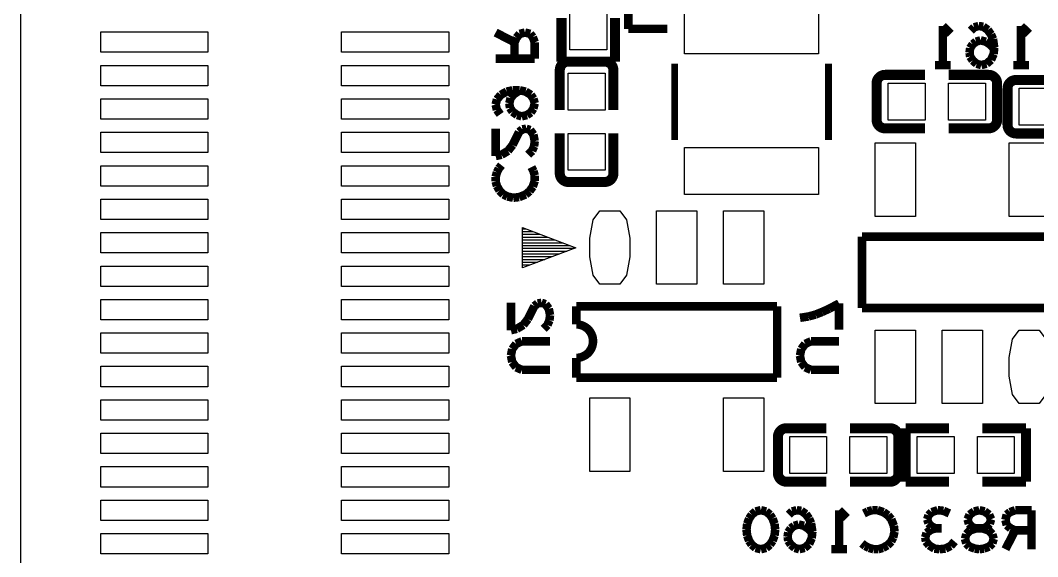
# Model space of a CAD drawing. Extents: x 175.8 to 218.8, y 273.2 to 311.2.
# Drawn here: x 175.81 to 191.01, y 291.28 to 299.3 of the extents above; entities that cross this region are included whole.
import ezdxf

# ---------------------------------------------------------------- set-up
doc = ezdxf.new("R2010")
doc.units = 0
doc.layers.add('MA_DETAILS', color=254, linetype='CONTINUOUS')

# ---------------------------------------------------------------- blocks, each defined once
blk = doc.blocks.new('FIGURE_SQUARE')
blk.add_lwpolyline([(-0.5, -0.5), (-0.5, 0.5), (0.5, 0.5), (0.5, -0.5)], close=True)
blk = doc.blocks.new('FIGURE_OBLONG')
blk.add_lwpolyline([(-0.5, -0.125), (-0.5, 0.125), (-0.416, 0.375), (-0.25, 0.5), (0.25, 0.5), (0.416, 0.375), (0.5, 0.125), (0.5, -0.125), (0.416, -0.375), (0.25, -0.5), (-0.25, -0.5), (-0.416, -0.375)], close=True)

msp = doc.modelspace()

# ---------------------------------------------------------------- linework, layer by layer
at = {"layer": 'MA_DETAILS'}
for points in [[(175.807624, 309.666132), (175.807624, 274.216622)], [(183.308244, 296.19575), (184.108344, 295.895776)], [(183.308244, 295.595802), (183.308244, 296.19575)], [(183.308244, 296.17924), (183.352186, 296.17924)], [(183.308244, 296.137584), (183.463184, 296.137584)], [(183.308244, 296.095928), (183.574436, 296.095928)], [(183.308244, 296.054272), (183.685434, 296.054272)], [(183.308244, 296.012616), (183.796686, 296.012616)], [(183.308244, 295.97096), (183.907684, 295.97096)], [(183.308244, 295.929304), (184.018682, 295.929304)], [(184.108344, 295.895776), (183.308244, 295.595802)], [(183.308244, 295.887648), (184.086754, 295.887648)], [(183.308244, 295.845992), (183.975756, 295.845992)], [(183.308244, 295.804336), (183.864504, 295.804336)], [(183.308244, 295.76268), (183.753506, 295.76268)], [(183.308244, 295.721024), (183.642254, 295.721024)], [(183.308244, 295.679368), (183.531256, 295.679368)], [(183.308244, 295.637712), (183.420258, 295.637712)], [(183.308244, 295.596056), (183.309006, 295.596056)]]:
    msp.add_lwpolyline(points, dxfattribs=at)
for points, const_width in [([(184.889394, 299.168058), (184.889394, 299.557694)], 0.127), ([(183.892444, 299.32884), (183.892444, 298.678854)], 0.150114), ([(184.692544, 298.678854), (184.692544, 299.32884)], 0.150114), ([(189.58814, 299.210476), (189.70498, 299.093636)], 0.127), ([(189.58814, 298.626276), (189.58814, 299.210476)], 0.127), ([(190.055754, 299.190918), (190.006986, 299.142404)], 0.127), ([(190.123826, 299.210476), (190.055754, 299.190918)], 0.127), ([(190.192152, 299.200824), (190.123826, 299.210476)], 0.127), ([(190.260224, 299.152056), (190.192152, 299.200824)], 0.127), ([(190.757048, 299.210476), (190.873888, 299.093636)], 0.127), ([(190.757048, 298.626276), (190.757048, 299.210476)], 0.127), ([(183.190642, 298.96689), (182.908194, 299.11294)], 0.127), ([(183.219852, 299.034962), (183.190642, 298.96689)], 0.127), ([(183.268366, 299.093382), (183.219852, 299.034962)], 0.127), ([(183.346344, 299.11294), (183.268366, 299.093382)], 0.127), ([(183.424322, 299.093382), (183.346344, 299.11294)], 0.127), ([(183.463184, 299.044614), (183.424322, 299.093382)], 0.127), ([(183.492394, 298.96689), (183.463184, 299.044614)], 0.127), ([(185.473594, 299.168058), (184.889394, 299.168058)], 0.127), ([(190.308992, 299.083984), (190.260224, 299.152056)], 0.127), ([(190.338202, 299.015658), (190.308992, 299.083984)], 0.127), ([(183.190642, 298.96689), (183.190642, 298.723304)], 0.127), ([(183.492394, 298.723304), (183.492394, 298.96689)], 0.127), ([(190.036196, 298.937934), (189.997334, 298.879514)], 0.127), ([(190.084964, 298.976796), (190.036196, 298.937934)], 0.127), ([(190.153036, 298.996354), (190.084964, 298.976796)], 0.127), ([(190.231014, 298.976796), (190.153036, 298.996354)], 0.127), ([(190.289434, 298.937934), (190.231014, 298.976796)], 0.127), ([(190.357506, 298.869608), (190.289434, 298.937934)], 0.127), ([(190.357506, 298.889166), (190.338202, 299.015658)], 0.127), ([(190.347854, 298.791884), (190.357506, 298.889166)], 0.127), ([(189.997334, 298.879514), (189.987682, 298.811188)], 0.127), ([(189.987682, 298.811188), (189.997334, 298.752768)], 0.127), ([(189.997334, 298.752768), (190.036196, 298.694348)], 0.127), ([(190.308992, 298.704254), (190.347854, 298.791884)], 0.127), ([(182.908194, 298.723304), (183.492394, 298.723304)], 0.127), ([(183.892444, 298.678854), (184.692544, 298.678854)], 0.150114), ([(184.540144, 298.678854), (183.99379, 298.678854)], 0.150114), ([(185.580782, 297.508422), (185.580782, 298.649136)], 0.100076), ([(187.881006, 297.508422), (187.881006, 298.649136)], 0.100076), ([(189.70498, 298.626276), (189.4713, 298.626276)], 0.127), ([(190.036196, 298.694348), (190.094616, 298.645834)], 0.127), ([(190.094616, 298.645834), (190.162942, 298.626276)], 0.127), ([(190.162942, 298.626276), (190.240666, 298.645834)], 0.127), ([(190.240666, 298.645834), (190.308992, 298.704254)], 0.127), ([(190.873888, 298.626276), (190.640208, 298.626276)], 0.127), ([(183.86679, 298.551854), (183.86679, 297.954192)], 0.150114), ([(184.667144, 298.551854), (184.667144, 297.954192)], 0.150114), ([(188.726572, 298.48048), (189.324234, 298.48048)], 0.150114), ([(190.272416, 298.48048), (189.674754, 298.48048)], 0.150114), ([(188.599572, 298.35348), (188.599572, 297.807126)], 0.150114), ([(190.399416, 297.807126), (190.399416, 298.35348)], 0.150114), ([(190.555372, 298.277026), (190.555372, 297.730672)], 0.150114), ([(190.682372, 298.404026), (191.280034, 298.404026)], 0.150114), ([(182.927752, 298.11345), (182.986172, 298.181522)], 0.127), ([(182.986172, 298.181522), (183.073802, 298.23029)], 0.127), ([(183.073802, 298.23029), (183.161432, 298.249848)], 0.127), ([(183.112664, 298.05503), (183.132222, 298.133008)], 0.127), ([(183.132222, 298.133008), (183.180736, 298.191428)], 0.127), ([(183.161432, 298.249848), (183.268366, 298.249848)], 0.127), ([(183.180736, 298.191428), (183.268366, 298.249848)], 0.127), ([(183.268366, 298.249848), (183.355996, 298.23029)], 0.127), ([(183.355996, 298.23029), (183.433974, 298.181522)], 0.127), ([(183.433974, 298.181522), (183.472836, 298.123102)], 0.127), ([(183.472836, 298.123102), (183.492394, 298.05503)], 0.127), ([(182.908194, 298.035472), (182.927752, 298.11345)], 0.127), ([(182.927752, 297.957748), (182.908194, 298.035472)], 0.127), ([(183.122316, 297.986958), (183.112664, 298.05503)], 0.127), ([(183.161432, 297.928538), (183.122316, 297.986958)], 0.127), ([(183.472836, 297.977052), (183.433974, 297.918632)], 0.127), ([(183.492394, 298.05503), (183.472836, 297.977052)], 0.127), ([(182.976266, 297.889422), (182.927752, 297.957748)], 0.127), ([(183.229504, 297.87977), (183.161432, 297.928538)], 0.127), ([(183.297576, 297.860212), (183.229504, 297.87977)], 0.127), ([(183.375554, 297.87977), (183.297576, 297.860212)], 0.127), ([(183.433974, 297.918632), (183.375554, 297.87977)], 0.127), ([(182.908194, 297.266106), (182.908194, 297.675046)], 0.127), ([(183.307482, 297.665394), (183.258714, 297.626278)], 0.127), ([(183.365902, 297.675046), (183.307482, 297.665394)], 0.127), ([(183.424322, 297.655488), (183.365902, 297.675046)], 0.127), ([(188.726572, 297.680126), (189.324234, 297.680126)], 0.150114), ([(190.272416, 297.680126), (189.674754, 297.680126)], 0.150114), ([(183.258714, 297.626278), (183.161432, 297.431714)], 0.127), ([(183.472836, 297.587416), (183.424322, 297.655488)], 0.127), ([(183.492394, 297.490134), (183.472836, 297.587416)], 0.127), ([(183.86679, 297.00601), (183.86679, 297.603672)], 0.150114), ([(184.667144, 297.00601), (184.667144, 297.603672)], 0.150114), ([(190.682372, 297.603672), (191.280034, 297.603672)], 0.150114), ([(183.161432, 297.431714), (183.093106, 297.344084)], 0.127), ([(183.453532, 297.344084), (183.482742, 297.412156)], 0.127), ([(183.482742, 297.412156), (183.492394, 297.490134)], 0.127), ([(182.995824, 297.285664), (182.908194, 297.266106)], 0.127), ([(183.093106, 297.344084), (182.995824, 297.285664)], 0.127), ([(183.395112, 297.285664), (183.453532, 297.344084)], 0.127), ([(182.927752, 297.02252), (182.956962, 297.08094)], 0.127), ([(182.956962, 297.08094), (182.995824, 297.129454)], 0.127), ([(183.443626, 297.100244), (183.472836, 297.041824)], 0.127), ([(182.908194, 296.954194), (182.927752, 297.02252)], 0.127), ([(182.908194, 296.886122), (182.908194, 296.954194)], 0.127), ([(183.472836, 297.041824), (183.492394, 296.973752)], 0.127), ([(183.492394, 296.973752), (183.492394, 296.895774)], 0.127), ([(182.927752, 296.81805), (182.908194, 296.886122)], 0.127), ([(182.966614, 296.749724), (182.927752, 296.81805)], 0.127), ([(183.463184, 296.808144), (183.414416, 296.740072)], 0.127), ([(183.492394, 296.895774), (183.463184, 296.808144)], 0.127), ([(183.99379, 296.87901), (184.540144, 296.87901)], 0.150114), ([(183.025034, 296.691304), (182.966614, 296.749724)], 0.127), ([(183.083454, 296.662094), (183.025034, 296.691304)], 0.127), ([(183.171084, 296.64279), (183.083454, 296.662094)], 0.127), ([(183.258714, 296.652442), (183.171084, 296.64279)], 0.127), ([(183.355996, 296.691304), (183.258714, 296.652442)], 0.127), ([(183.414416, 296.740072), (183.355996, 296.691304)], 0.127), ([(191.380364, 296.061638), (188.380624, 296.061638)], 0.127), ([(188.380624, 296.061638), (188.380624, 294.993314)], 0.127), ([(183.136794, 294.66286), (183.136794, 295.0718)], 0.127), ([(183.487314, 295.023032), (183.390032, 294.828468)], 0.127), ([(183.536082, 295.062148), (183.487314, 295.023032)], 0.127), ([(183.594502, 295.0718), (183.536082, 295.062148)], 0.127), ([(183.652922, 295.052242), (183.594502, 295.0718)], 0.127), ([(183.701436, 294.98417), (183.652922, 295.052242)], 0.127), ([(183.720994, 294.886888), (183.701436, 294.98417)], 0.127), ([(187.113164, 295.020238), (184.113424, 295.020238)], 0.127), ([(184.113424, 295.020238), (184.113424, 294.748712)], 0.127), ([(187.113164, 293.951914), (187.113164, 295.020238)], 0.127), ([(187.688474, 294.89654), (187.785756, 294.935402)], 0.127), ([(187.785756, 294.935402), (187.892944, 294.98417)], 0.127), ([(187.892944, 294.98417), (188.038994, 295.062148)], 0.127), ([(188.038994, 295.062148), (188.038994, 294.672512)], 0.127), ([(188.380624, 294.993314), (191.380364, 294.993314)], 0.127), ([(183.390032, 294.828468), (183.321706, 294.740838)], 0.127), ([(183.682132, 294.740838), (183.711342, 294.80891)], 0.127), ([(183.711342, 294.80891), (183.720994, 294.886888)], 0.127), ([(187.454794, 294.847772), (187.581286, 294.86733)], 0.127), ([(187.581286, 294.86733), (187.688474, 294.89654)], 0.127), ([(183.224424, 294.682418), (183.136794, 294.66286)], 0.127), ([(183.321706, 294.740838), (183.224424, 294.682418)], 0.127), ([(183.623712, 294.682418), (183.682132, 294.740838)], 0.127), ([(183.214772, 294.458136), (183.302402, 294.496998)], 0.127), ([(183.302402, 294.496998), (183.720994, 294.496998)], 0.127), ([(187.532772, 294.458136), (187.620402, 294.496998)], 0.127), ([(187.620402, 294.496998), (188.038994, 294.496998)], 0.127), ([(183.136794, 294.282876), (183.156352, 294.380158)], 0.127), ([(183.156352, 294.380158), (183.214772, 294.458136)], 0.127), ([(187.454794, 294.282876), (187.474352, 294.380158)], 0.127), ([(187.474352, 294.380158), (187.532772, 294.458136)], 0.127), ([(183.156352, 294.185594), (183.136794, 294.282876)], 0.127), ([(183.214772, 294.107616), (183.156352, 294.185594)], 0.127), ([(184.113424, 294.24884), (184.113424, 293.951914)], 0.127), ([(187.474352, 294.185594), (187.454794, 294.282876)], 0.127), ([(187.532772, 294.107616), (187.474352, 294.185594)], 0.127), ([(183.302402, 294.068754), (183.214772, 294.107616)], 0.127), ([(183.720994, 294.068754), (183.302402, 294.068754)], 0.127), ([(187.620402, 294.068754), (187.532772, 294.107616)], 0.127), ([(188.038994, 294.068754), (187.620402, 294.068754)], 0.127), ([(184.113424, 293.951914), (187.113164, 293.951914)], 0.127), ([(187.253372, 293.197026), (187.851034, 293.197026)], 0.150114), ([(188.799216, 293.197026), (188.201554, 293.197026)], 0.150114), ([(189.681358, 293.197026), (189.031372, 293.197026)], 0.150114), ([(189.031372, 293.197026), (189.031372, 292.396926)], 0.150114), ([(190.18123, 293.197026), (190.831216, 293.197026)], 0.150114), ([(190.831216, 293.197026), (190.831216, 292.396926)], 0.150114), ([(187.126372, 293.070026), (187.126372, 292.523672)], 0.150114), ([(188.926216, 292.523672), (188.926216, 293.070026)], 0.150114), ([(187.253372, 292.396672), (187.851034, 292.396672)], 0.150114), ([(188.799216, 292.396672), (188.201554, 292.396672)], 0.150114), ([(189.031372, 292.396926), (189.681358, 292.396926)], 0.150114), ([(190.831216, 292.396926), (190.18123, 292.396926)], 0.150114), ([(186.69508, 291.844984), (186.733942, 291.903404)], 0.127), ([(186.733942, 291.903404), (186.792362, 291.951918)], 0.127), ([(186.792362, 291.951918), (186.87034, 291.971476)], 0.127), ([(186.87034, 291.971476), (186.948318, 291.951918)], 0.127), ([(186.948318, 291.951918), (187.006738, 291.903404)], 0.127), ([(187.006738, 291.903404), (187.0456, 291.844984)], 0.127), ([(187.337954, 291.951918), (187.289186, 291.903404)], 0.127), ([(187.406026, 291.971476), (187.337954, 291.951918)], 0.127), ([(187.474352, 291.961824), (187.406026, 291.971476)], 0.127), ([(187.542424, 291.913056), (187.474352, 291.961824)], 0.127), ([(187.591192, 291.844984), (187.542424, 291.913056)], 0.127), ([(188.039248, 291.971476), (188.156088, 291.854636)], 0.127), ([(188.039248, 291.387276), (188.039248, 291.971476)], 0.127), ([(188.40958, 291.922708), (188.468, 291.951918)], 0.127), ([(188.468, 291.951918), (188.536072, 291.971476)], 0.127), ([(188.536072, 291.971476), (188.61405, 291.971476)], 0.127), ([(188.61405, 291.971476), (188.70168, 291.942266)], 0.127), ([(188.70168, 291.942266), (188.769752, 291.893498)], 0.127), ([(188.769752, 291.893498), (188.81852, 291.835078)], 0.127), ([(189.355222, 291.835078), (189.37478, 291.893498)], 0.127), ([(189.37478, 291.893498), (189.423548, 291.942266)], 0.127), ([(189.423548, 291.942266), (189.511178, 291.971476)], 0.127), ([(189.511178, 291.971476), (189.598808, 291.961824)], 0.127), ([(189.598808, 291.961824), (189.686438, 291.922708)], 0.127), ([(189.988444, 291.903404), (189.959234, 291.835078)], 0.127), ([(190.056516, 291.951918), (189.988444, 291.903404)], 0.127), ([(190.134494, 291.971476), (190.056516, 291.951918)], 0.127), ([(190.212472, 291.951918), (190.134494, 291.971476)], 0.127), ([(190.280544, 291.903404), (190.212472, 291.951918)], 0.127), ([(190.309754, 291.835078), (190.280544, 291.903404)], 0.127), ([(190.543688, 291.903404), (190.52413, 291.825426)], 0.127), ([(190.592456, 291.942266), (190.543688, 291.903404)], 0.127), ([(190.67018, 291.971476), (190.592456, 291.942266)], 0.127), ([(190.913766, 291.971476), (190.67018, 291.971476)], 0.127), ([(190.913766, 291.387276), (190.913766, 291.971476)], 0.127), ([(186.656218, 291.679376), (186.66587, 291.767006)], 0.127), ([(186.66587, 291.767006), (186.69508, 291.844984)], 0.127), ([(187.0456, 291.844984), (187.07481, 291.767006)], 0.127), ([(187.07481, 291.767006), (187.084462, 291.679376)], 0.127), ([(187.367164, 291.737796), (187.318396, 291.698934)], 0.127), ([(187.435236, 291.757354), (187.367164, 291.737796)], 0.127), ([(187.513214, 291.737796), (187.435236, 291.757354)], 0.127), ([(187.571634, 291.698934), (187.513214, 291.737796)], 0.127), ([(187.620402, 291.776658), (187.591192, 291.844984)], 0.127), ([(187.639706, 291.650166), (187.620402, 291.776658)], 0.127), ([(188.81852, 291.835078), (188.857382, 291.737796)], 0.127), ([(188.857382, 291.737796), (188.867034, 291.650166)], 0.127), ([(189.37478, 291.776658), (189.355222, 291.835078)], 0.127), ([(189.423548, 291.728144), (189.37478, 291.776658)], 0.127), ([(189.959234, 291.835078), (189.978792, 291.767006)], 0.127), ([(189.978792, 291.767006), (190.027306, 291.718238)], 0.127), ([(190.241682, 291.718238), (190.290196, 291.767006)], 0.127), ([(190.290196, 291.767006), (190.309754, 291.835078)], 0.127), ([(190.52413, 291.825426), (190.543688, 291.747448)], 0.127), ([(190.543688, 291.747448), (190.602108, 291.698934)], 0.127), ([(186.66587, 291.591746), (186.656218, 291.679376)], 0.127), ([(186.69508, 291.513768), (186.66587, 291.591746)], 0.127), ([(187.07481, 291.591746), (187.0456, 291.513768)], 0.127), ([(187.084462, 291.679376), (187.07481, 291.591746)], 0.127), ([(187.279534, 291.640514), (187.269882, 291.572188)], 0.127), ([(187.318396, 291.698934), (187.279534, 291.640514)], 0.127), ([(187.639706, 291.630608), (187.571634, 291.698934)], 0.127), ([(187.630054, 291.552884), (187.639706, 291.650166)], 0.127), ([(188.867034, 291.650166), (188.84773, 291.562536)], 0.127), ([(189.326012, 291.562536), (189.34557, 291.630608)], 0.127), ([(189.34557, 291.630608), (189.413642, 291.679376)], 0.127), ([(189.413642, 291.679376), (189.481968, 291.698934)], 0.127), ([(189.481968, 291.698934), (189.423548, 291.728144)], 0.127), ([(189.481968, 291.698934), (189.569598, 291.698934)], 0.127), ([(189.920372, 291.542978), (189.939676, 291.611304)], 0.127), ([(189.939676, 291.611304), (189.998096, 291.669724)], 0.127), ([(189.998096, 291.669724), (190.085726, 291.698934)], 0.127), ([(190.027306, 291.718238), (190.085726, 291.698934)], 0.127), ([(190.085726, 291.698934), (190.183262, 291.698934)], 0.127), ([(190.085726, 291.698934), (190.183262, 291.698934)], 0.127), ([(190.183262, 291.698934), (190.241682, 291.718238)], 0.127), ([(190.183262, 291.698934), (190.270892, 291.669724)], 0.127), ([(190.270892, 291.669724), (190.329312, 291.611304)], 0.127), ([(190.329312, 291.611304), (190.348616, 291.542978)], 0.127), ([(190.67018, 291.669724), (190.52413, 291.387276)], 0.127), ([(190.602108, 291.698934), (190.67018, 291.669724)], 0.127), ([(190.67018, 291.669724), (190.913766, 291.669724)], 0.127), ([(186.733942, 291.455348), (186.69508, 291.513768)], 0.127), ([(186.792362, 291.406834), (186.733942, 291.455348)], 0.127), ([(187.006738, 291.455348), (186.948318, 291.406834)], 0.127), ([(187.0456, 291.513768), (187.006738, 291.455348)], 0.127), ([(187.269882, 291.572188), (187.279534, 291.513768)], 0.127), ([(187.279534, 291.513768), (187.318396, 291.455348)], 0.127), ([(187.318396, 291.455348), (187.376816, 291.406834)], 0.127), ([(187.522866, 291.406834), (187.591192, 291.465254)], 0.127), ([(187.591192, 291.465254), (187.630054, 291.552884)], 0.127), ([(188.428884, 291.436044), (188.38037, 291.474906)], 0.127), ([(188.487304, 291.406834), (188.428884, 291.436044)], 0.127), ([(188.7601, 291.445696), (188.691774, 291.406834)], 0.127), ([(188.81852, 291.504116), (188.7601, 291.445696)], 0.127), ([(188.84773, 291.562536), (188.81852, 291.504116)], 0.127), ([(189.335918, 291.504116), (189.326012, 291.562536)], 0.127), ([(189.384432, 291.445696), (189.335918, 291.504116)], 0.127), ([(189.46241, 291.396928), (189.384432, 291.445696)], 0.127), ([(189.705742, 291.436044), (189.628018, 291.396928)], 0.127), ([(189.764162, 291.504116), (189.705742, 291.436044)], 0.127), ([(189.939676, 291.474906), (189.920372, 291.542978)], 0.127), ([(189.988444, 291.426138), (189.939676, 291.474906)], 0.127), ([(190.329312, 291.474906), (190.280544, 291.426138)], 0.127), ([(190.348616, 291.542978), (190.329312, 291.474906)], 0.127), ([(186.87034, 291.387276), (186.792362, 291.406834)], 0.127), ([(186.948318, 291.406834), (186.87034, 291.387276)], 0.127), ([(187.376816, 291.406834), (187.445142, 291.387276)], 0.127), ([(187.445142, 291.387276), (187.522866, 291.406834)], 0.127), ([(188.156088, 291.387276), (187.922408, 291.387276)], 0.127), ([(188.55563, 291.387276), (188.487304, 291.406834)], 0.127), ([(188.623702, 291.387276), (188.55563, 291.387276)], 0.127), ([(188.691774, 291.406834), (188.623702, 291.387276)], 0.127), ([(189.540388, 291.387276), (189.46241, 291.396928)], 0.127), ([(189.628018, 291.396928), (189.540388, 291.387276)], 0.127), ([(190.066422, 291.396928), (189.988444, 291.426138)], 0.127), ([(190.134494, 291.387276), (190.066422, 291.396928)], 0.127), ([(190.202566, 291.396928), (190.134494, 291.387276)], 0.127), ([(190.280544, 291.426138), (190.202566, 291.396928)], 0.127)]:
    msp.add_lwpolyline(points, dxfattribs=dict(at, const_width=const_width))
for points, const_width in [([(183.99379, 298.678854, 0.414214), (183.86679, 298.551854)], 0.150114), ([(184.667144, 298.551854, 0.414214), (184.540144, 298.678854)], 0.150114), ([(188.726572, 298.48048, 0.414214), (188.599572, 298.35348)], 0.150114), ([(190.399416, 298.35348, 0.414214), (190.272416, 298.48048)], 0.150114), ([(190.682372, 298.404026, 0.414214), (190.555372, 298.277026)], 0.150114), ([(188.599572, 297.807126, 0.414214), (188.726572, 297.680126)], 0.150114), ([(190.272416, 297.680126, 0.414214), (190.399416, 297.807126)], 0.150114), ([(190.555372, 297.730672, 0.414214), (190.682372, 297.603672)], 0.150114), ([(183.86679, 297.00601, 0.414214), (183.99379, 296.87901)], 0.150114), ([(184.540144, 296.87901, 0.414214), (184.667144, 297.00601)], 0.150114), ([(184.113424, 294.24884, 1), (184.113424, 294.748712)], 0.127), ([(187.253372, 293.197026, 0.414214), (187.126372, 293.070026)], 0.150114), ([(188.926216, 293.070026, 0.414214), (188.799216, 293.197026)], 0.150114), ([(187.126372, 292.523672, 0.414214), (187.253372, 292.396672)], 0.150114), ([(188.799216, 292.396672, 0.414214), (188.926216, 292.523672)], 0.150114)]:
    msp.add_lwpolyline(points, format="xyb", dxfattribs=dict(at, const_width=const_width))

# ---------------------------------------------------------------- block references
for name, p, xscale, yscale in [('FIGURE_SQUARE', (184.292494, 299.128688), 0.54991, 0.54991), ('FIGURE_SQUARE', (186.730894, 299.142912), 1.999996, 0.700024), ('FIGURE_SQUARE', (177.808128, 298.969938), 1.6002, 0.3048), ('FIGURE_SQUARE', (181.407816, 298.969938), 1.6002, 0.3048), ('FIGURE_SQUARE', (177.808128, 298.469812), 1.6002, 0.3048), ('FIGURE_SQUARE', (181.407816, 298.469812), 1.6002, 0.3048), ('FIGURE_SQUARE', (184.267094, 298.22902), 0.54991, 0.54991), ('FIGURE_SQUARE', (189.049406, 298.080176), 0.54991, 0.54991), ('FIGURE_SQUARE', (189.949582, 298.080176), 0.54991, 0.54991), ('FIGURE_SQUARE', (191.005206, 298.003976), 0.54991, 0.54991), ('FIGURE_SQUARE', (177.808128, 297.96994), 1.6002, 0.3048), ('FIGURE_SQUARE', (181.407816, 297.96994), 1.6002, 0.3048), ('FIGURE_SQUARE', (177.808128, 297.469814), 1.6002, 0.3048), ('FIGURE_SQUARE', (181.407816, 297.469814), 1.6002, 0.3048), ('FIGURE_SQUARE', (184.267094, 297.328844), 0.54991, 0.54991), ('FIGURE_SQUARE', (188.880496, 296.914824), 0.599948, 1.100074), ('FIGURE_SQUARE', (190.880492, 296.914824), 0.599948, 1.100074), ('FIGURE_SQUARE', (186.730894, 297.04284), 1.999996, 0.700024), ('FIGURE_SQUARE', (177.808128, 296.969942), 1.6002, 0.3048), ('FIGURE_SQUARE', (181.407816, 296.969942), 1.6002, 0.3048), ('FIGURE_SQUARE', (177.808128, 296.469816), 1.6002, 0.3048), ('FIGURE_SQUARE', (181.407816, 296.469816), 1.6002, 0.3048), ('FIGURE_OBLONG', (184.613296, 295.898824), 0.599948, 1.100074), ('FIGURE_SQUARE', (185.613294, 295.898824), 0.599948, 1.100074), ('FIGURE_SQUARE', (186.613292, 295.898824), 0.599948, 1.100074), ('FIGURE_SQUARE', (177.808128, 295.969944), 1.6002, 0.3048), ('FIGURE_SQUARE', (181.407816, 295.969944), 1.6002, 0.3048), ('FIGURE_SQUARE', (177.808128, 295.469818), 1.6002, 0.3048), ('FIGURE_SQUARE', (181.407816, 295.469818), 1.6002, 0.3048), ('FIGURE_SQUARE', (177.808128, 294.969946), 1.6002, 0.3048), ('FIGURE_SQUARE', (181.407816, 294.969946), 1.6002, 0.3048), ('FIGURE_SQUARE', (177.808128, 294.46982), 1.6002, 0.3048), ('FIGURE_SQUARE', (181.407816, 294.46982), 1.6002, 0.3048), ('FIGURE_SQUARE', (188.880496, 294.114728), 0.599948, 1.100074), ('FIGURE_SQUARE', (189.880494, 294.114728), 0.599948, 1.100074), ('FIGURE_OBLONG', (190.880492, 294.114728), 0.599948, 1.100074), ('FIGURE_SQUARE', (177.808128, 293.969948), 1.6002, 0.3048), ('FIGURE_SQUARE', (181.407816, 293.969948), 1.6002, 0.3048), ('FIGURE_SQUARE', (184.613296, 293.098728), 0.599948, 1.100074), ('FIGURE_SQUARE', (186.613292, 293.098728), 0.599948, 1.100074), ('FIGURE_SQUARE', (177.808128, 293.469822), 1.6002, 0.3048), ('FIGURE_SQUARE', (181.407816, 293.469822), 1.6002, 0.3048), ('FIGURE_SQUARE', (177.808128, 292.96995), 1.6002, 0.3048), ('FIGURE_SQUARE', (181.407816, 292.96995), 1.6002, 0.3048), ('FIGURE_SQUARE', (187.576206, 292.796976), 0.54991, 0.54991), ('FIGURE_SQUARE', (188.476382, 292.796976), 0.54991, 0.54991), ('FIGURE_SQUARE', (189.481206, 292.796976), 0.54991, 0.54991), ('FIGURE_SQUARE', (190.381382, 292.796976), 0.54991, 0.54991), ('FIGURE_SQUARE', (177.808128, 292.469824), 1.6002, 0.3048), ('FIGURE_SQUARE', (181.407816, 292.469824), 1.6002, 0.3048), ('FIGURE_SQUARE', (177.808128, 291.969952), 1.6002, 0.3048), ('FIGURE_SQUARE', (181.407816, 291.969952), 1.6002, 0.3048), ('FIGURE_SQUARE', (177.808128, 291.469826), 1.6002, 0.3048), ('FIGURE_SQUARE', (181.407816, 291.469826), 1.6002, 0.3048)]:
    msp.add_blockref(name, p, dxfattribs=dict(at, xscale=xscale, yscale=yscale))

doc.saveas('drawing.dxf')
